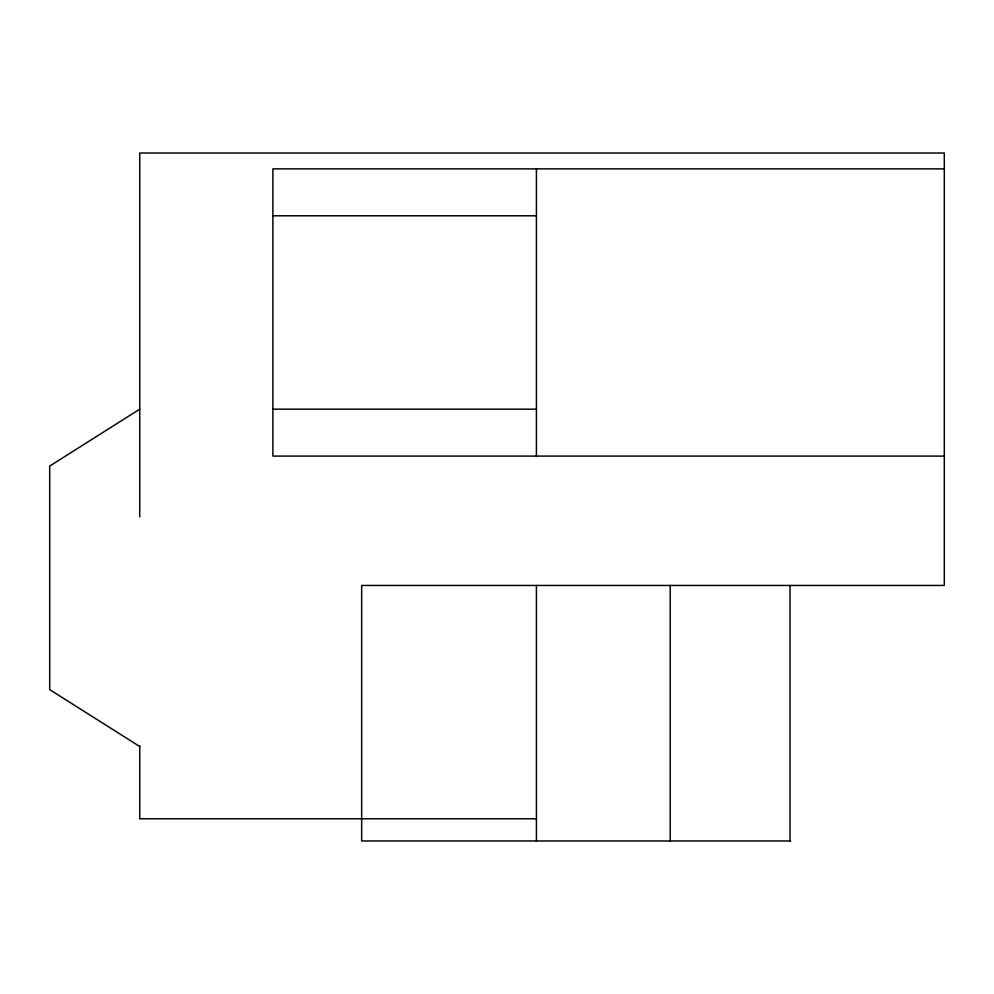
<?xml version="1.0" encoding="UTF-8"?>
<svg xmlns="http://www.w3.org/2000/svg" width="994" height="994" viewBox="0 0 994 994"><rect width="100%" height="100%" fill="white"/><g stroke="black" fill="none" stroke-linecap="round" stroke-linejoin="round"><path stroke-width="1.49" d="M139.732 409.18L49.7 466.062L49.7 689.625L139.732 746.506M944.3 168.868L272.89 168.868L272.89 456.097L944.3 456.097M272.89 215.797L536.412 215.797M272.89 409.18L536.412 409.18M536.412 818.783L139.732 818.783L139.732 745.848M790.603 840.974L361.654 840.974L361.654 585.454L944.3 585.454L944.3 153.026L139.732 153.026L139.732 516.967M790.031 585.454L790.031 840.974M670.217 585.454L670.217 840.974M536.412 168.868L536.412 456.097M536.412 585.454L536.412 840.974"/></g></svg>
